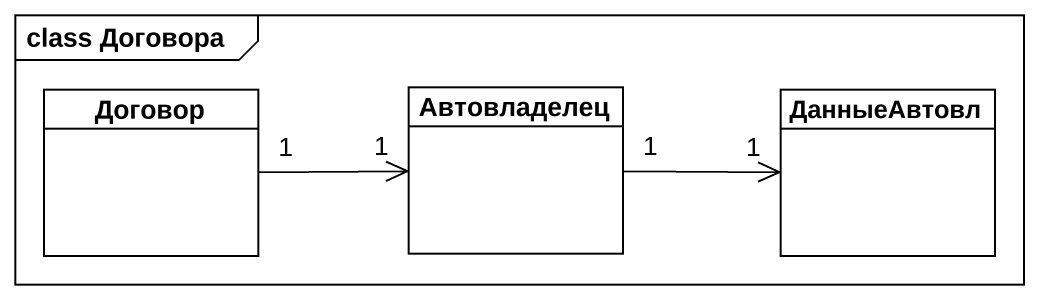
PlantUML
@startuml
mainframe class Договора
hide circle
hide empty members
class Договор
class Автовладелец
class ДанныеАвтовл
Договор "1" -right-> "1" Автовладелец
Автовладелец "1" -right-> "1" ДанныеАвтовл
@enduml
